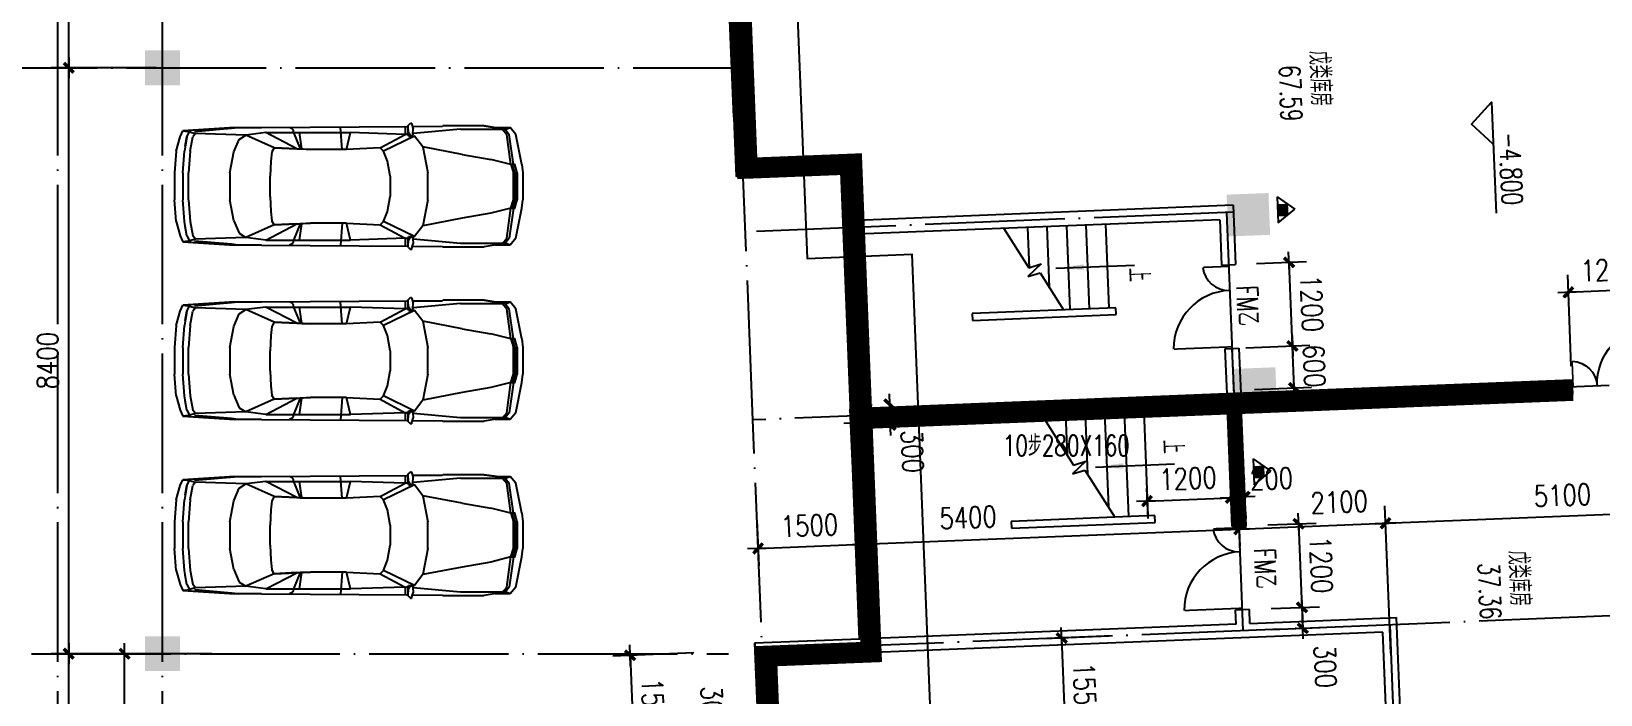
# Model space of a CAD drawing. Extents: x 634182 to 802382, y -1101880 to -864080.
# Drawn here: x 766182 to 788672, y -985053 to -975545 of the extents above; entities that cross this region are included whole.
import ezdxf
from ezdxf.enums import TextEntityAlignment as Align

# ---------------------------------------------------------------- set-up
doc = ezdxf.new("R2010")
doc.units = 0
doc.header["$LTSCALE"] = 1000
doc.header["$MEASUREMENT"] = 0
doc.linetypes.add('DOTE', pattern=[2.42, 2, -0.2, 0.02, -0.2])
doc.layers.get('0').update_dxf_attribs({"linetype": 'CONTINUOUS'})
doc.layers.get('DEFPOINTS').update_dxf_attribs({"linetype": 'CONTINUOUS'})
for name, color, linetype in [('AXIS', 3, 'CONTINUOUS'), ('COLUMN', 7, 'CONTINUOUS'), ('DIM', 3, 'CONTINUOUS'), ('DOTE', 1, 'DOTE'), ('LU', 4, 'CONTINUOUS'), ('PUB_DIM', 3, 'CONTINUOUS'), ('PUB_TEXT', 7, 'CONTINUOUS'), ('STAIR', 2, 'CONTINUOUS'), ('WALL', 191, 'CONTINUOUS'), ('WINDOW', 2, 'CONTINUOUS'), ('剪力墙', 131, 'CONTINUOUS'), ('防火分區线', 2, 'CONTINUOUS')]:
    doc.layers.add(name, color=color, linetype=linetype)
doc.styles.add('_Z', font='romans', dxfattribs={"width": 0.7, "bigfont": 'Z'})
doc.styles.add('DIM_FONT', font='simplex.shx', dxfattribs={"width": 0.8})
doc.styles.add('Z', font='romans', dxfattribs={"width": 0.8, "bigfont": 'z'})
doc.dimstyles.new('DIMA', dxfattribs={"dimtxt": 300, "dimasz": 1, "dimexe": 250, "dimexo": 300, "dimgap": 150, "dimtad": 1, "dimdec": 0, "dimzin": 0, "dimdsep": 46, "dimtxsty": 'DIM_FONT', "dimblk": '_DIMX', "dimblk1": '_DIMX', "dimblk2": '_DIMX', "dimcen": 2.5, "dimse1": 1, "dimclrt": 7, "dimadec": 0, "dimazin": 0, "dimtfac": 1, "dimtdec": 0, "dimtix": 1, "dimtmove": 2, "dimatfit": 3, "dimldrblk": '_DIMX', "dimfxl": 0, "dimtolj": 1, "dimtzin": 0, "dimarcsym": 0})
doc.dimstyles.new('DIMN', dxfattribs={"dimtxt": 300, "dimasz": 1, "dimexe": 250, "dimexo": 300, "dimgap": 150, "dimtad": 1, "dimdec": 0, "dimzin": 0, "dimdsep": 46, "dimtxsty": 'DIM_FONT', "dimblk": '_DIMX', "dimblk1": '_DIMX', "dimblk2": '_DIMX', "dimcen": 2.5, "dimclrt": 7, "dimadec": 0, "dimazin": 0, "dimtfac": 1, "dimtdec": 0, "dimtix": 1, "dimtmove": 2, "dimatfit": 3, "dimldrblk": '_DIMX', "dimfxl": 0, "dimtolj": 1, "dimtzin": 0, "dimarcsym": 0})

# ---------------------------------------------------------------- blocks, each defined once
blk = doc.blocks.new('_FZH')
blk.add_solid([(-0.5, -0.5), (0.5, -0.5), (-0.5, 0.5), (0.5, 0.5)])
blk = doc.blocks.new('M_F27')
for p, q in [((-2489, 522), (-2426, 736)), ((-2426, 736), (-2389, 824)), ((-2389, 824), (-1610, 874)), ((-2389, 824), (-1560, 874)), ((-2264, 812), (-2389, 824)), ((-2326, 736), (-2364, 522)), ((-2326, 736), (-2351, 596)), ((-2326, 736), (-2288, 811)), ((-2200, 786), (-2288, 811)), ((-2276, 522), (-2238, 736)), ((-2200, 786), (-2238, 736)), ((-1560, 874), (-2212, 815)), ((-2208, 815), (-2211, 814)), ((-1660, 862), (-2208, 815)), ((-1446, 761), (-2200, 786)), ((-1560, 874), (-1660, 862)), ((-1617, 869), (-1620, 866)), ((-1208, 874), (-1610, 874)), ((-1547, 698), (-1446, 761)), ((-1145, 799), (-1446, 761)), ((-1019, 572), (-1446, 761)), ((-1208, 874), (980, 889)), ((-1145, 799), (-682, 557)), ((-1145, 799), (124, 799)), ((-743, 849), (-793, 874)), ((-730, 799), (-743, 849)), ((-630, 555), (-730, 799)), ((-642, 799), (-605, 554)), ((-2, 547), (-27, 877)), ((124, 799), (61, 547)), ((941, 773), (124, 799)), ((564, 572), (941, 773)), ((1079, 748), (614, 522)), ((941, 773), (941, 874)), ((983, 777), (941, 773)), ((941, 773), (987, 765)), ((980, 902), (995, 790)), ((980, 790), (980, 898)), ((995, 790), (980, 790)), ((980, 790), (992, 746)), ((984, 905), (1020, 939)), ((992, 746), (1021, 747)), ((995, 790), (1022, 746)), ((1022, 748), (995, 790)), ((1021, 747), (1022, 748)), ((1053, 768), (1022, 746)), ((1036, 935), (1062, 857)), ((1036, 756), (1079, 748)), ((1051, 889), (1497, 893)), ((1057, 776), (1062, 857)), ((1770, 849), (1058, 784)), ((1204, 585), (1079, 748)), ((1506, 899), (2121, 899)), ((2461, 849), (1770, 849)), ((2272, 876), (2121, 899)), ((2272, 876), (2272, 874)), ((2437, 851), (2272, 876)), ((2511, 874), (2287, 874)), ((2398, 849), (2461, 773)), ((2437, 850), (2433, 851)), ((2498, 773), (2436, 849)), ((2511, 874), (2450, 850)), ((2461, 773), (2523, 321)), ((2561, 321), (2498, 773)), ((2599, 773), (2511, 874)), ((2599, 773), (2687, 321)), ((-2489, 522), (-2514, 196)), ((-2364, 522), (-2389, 196)), ((-2351, 594), (-2351, 596)), ((-2301, 196), (-2276, 522)), ((-1622, 510), (-1685, 196)), ((-1622, 510), (-1547, 698)), ((-1070, 371), (-1057, 510)), ((-1019, 572), (-1057, 510)), ((-680, 556), (-1019, 572)), ((-1019, 572), (-479, 547)), ((-680, 556), (-630, 555)), ((-605, 554), (-630, 555)), ((-479, 547), (-605, 554)), ((61, 547), (-479, 547)), ((61, 547), (564, 572)), ((564, 572), (614, 522)), ((614, 522), (677, 371)), ((1795, 472), (1204, 585)), ((1280, 196), (1204, 585)), ((2222, 397), (1795, 472)), ((-1082, 145), (-1070, 371)), ((677, 371), (714, 145)), ((2523, 321), (2222, 397)), ((2523, 321), (2586, 321)), ((2523, 321), (2561, 196)), ((2580, 196), (2542, 321)), ((2611, 196), (2574, 321)), ((2580, 321), (2618, 196)), ((2687, 321), (2699, 196)), ((-2514, -206), (-2514, 196)), ((-2389, -206), (-2389, 196)), ((-2301, 196), (-2301, -206)), ((-1685, -206), (-1685, 196)), ((-1082, 145), (-1082, -156)), ((714, -156), (714, 145)), ((1280, 196), (1280, -206)), ((2561, 196), (2561, -206)), ((2580, 196), (2580, -206)), ((2611, 196), (2611, -206)), ((2618, -206), (2618, 196)), ((2699, -206), (2699, 196)), ((-2489, -533), (-2514, -206)), ((-2389, -206), (-2364, -533)), ((-2276, -533), (-2301, -206)), ((-1685, -206), (-1622, -520)), ((-1070, -382), (-1082, -156)), ((714, -156), (677, -382)), ((1204, -596), (1280, -206)), ((2523, -332), (2561, -206)), ((2580, -206), (2542, -332)), ((2618, -6), (2561, -6)), ((2574, -332), (2611, -206)), ((2618, -206), (2580, -332)), ((2687, -332), (2699, -206)), ((-1057, -520), (-1070, -382)), ((677, -382), (614, -533)), ((1795, -483), (2222, -407)), ((2523, -332), (2222, -407)), ((2523, -332), (2461, -784)), ((2561, -332), (2498, -784)), ((2586, -332), (2523, -332)), ((2687, -332), (2599, -784)), ((-2489, -533), (-2426, -747)), ((-2326, -747), (-2364, -533)), ((-2351, -607), (-2351, -605)), ((-2351, -607), (-2326, -747)), ((-2276, -533), (-2238, -747)), ((-1622, -520), (-1547, -709)), ((-1019, -583), (-1446, -772)), ((-682, -568), (-1145, -809)), ((-1019, -583), (-1057, -520)), ((-479, -558), (-1019, -583)), ((-1019, -583), (-680, -567)), ((-730, -809), (-630, -566)), ((-680, -567), (-682, -568)), ((-680, -567), (-630, -566)), ((-605, -565), (-642, -809)), ((-630, -566), (-605, -565)), ((-605, -565), (-479, -558)), ((61, -558), (-479, -558)), ((-2, -558), (-27, -884)), ((61, -558), (124, -809)), ((564, -583), (61, -558)), ((614, -533), (564, -583)), ((564, -583), (941, -784)), ((1079, -759), (614, -533)), ((1204, -596), (1079, -759)), ((1795, -483), (1204, -596)), ((-2426, -747), (-2389, -835)), ((-2389, -835), (-2264, -823)), ((-1560, -885), (-2389, -835)), ((-1610, -885), (-2389, -835)), ((-2326, -747), (-2288, -822)), ((-2288, -822), (-2200, -797)), ((-2200, -797), (-2238, -747)), ((-2212, -826), (-1560, -885)), ((-2208, -826), (-2211, -825)), ((-1660, -872), (-2208, -826)), ((-1446, -772), (-2200, -797)), ((-1560, -885), (-1660, -872)), ((-1621, -877), (-1617, -880)), ((-1610, -885), (-1208, -885)), ((-1547, -709), (-1446, -772)), ((-1145, -809), (-1446, -772)), ((-1208, -885), (980, -900)), ((-1145, -809), (124, -809)), ((-743, -860), (-793, -885)), ((-743, -860), (-730, -809)), ((941, -784), (124, -809)), ((987, -776), (941, -784)), ((983, -788), (941, -784)), ((941, -885), (941, -784)), ((992, -757), (980, -800)), ((995, -800), (980, -800)), ((995, -800), (980, -913)), ((980, -909), (980, -800)), ((984, -916), (1020, -950)), ((992, -757), (1021, -758)), ((995, -800), (1022, -757)), ((1022, -758), (995, -800)), ((1021, -758), (1022, -758)), ((1022, -757), (1053, -779)), ((1036, -767), (1079, -759)), ((1036, -946), (1062, -867)), ((1051, -901), (1497, -904)), ((1057, -787), (1062, -867)), ((1770, -860), (1058, -795)), ((2121, -910), (1506, -910)), ((1770, -860), (2461, -860)), ((2121, -910), (2272, -887)), ((2270, -887), (2121, -910)), ((2437, -861), (2272, -887)), ((2272, -885), (2272, -887)), ((2285, -885), (2511, -885)), ((2398, -860), (2461, -784)), ((2436, -860), (2498, -784)), ((2437, -861), (2436, -860)), ((2450, -861), (2511, -885)), ((2599, -784), (2511, -885))]:
    blk.add_line(p, q)
for centre, start, end in [((1027, 932), 18.1573, 132.965), ((990, 898), 132.965, 179.7454), ((1047, 776), 305.1542, 356.8636), ((990, -909), 180.2546, 227.035), ((1047, -787), 3.1798, 54.8458), ((1027, -942), 227.035, 341.8427)]:
    blk.add_arc(centre, 10, start, end)
at = {"width": 0.8, "flags": 9}
for tag in ['XSIZE', 'YSIZE']:
    blk.add_attdef(tag, (0, 0), '', height=0.5, dxfattribs=at)
blk = doc.blocks.new('_DIMX')
blk.add_line((-150, 0), (150, 0))
at = {"const_width": 50}
blk.add_lwpolyline([(-70, -70), (70, 70)], dxfattribs=at)
blk = doc.blocks.new('_A2AKO')
at = {"const_width": 0.02}
for points in [[(-0.481, -0.001), (-0.481, -0.308)], [(0.481, 0.001), (0.481, -0.691)]]:
    blk.add_lwpolyline(points, dxfattribs=at)
for centre, radius, start, end in [((-0.501, -0.003), 0.307, 274.2492, 0.2101), ((0.505, 0.002), 0.699, 180.2762, 268.0603)]:
    blk.add_arc(centre, radius, start, end)
blk = doc.blocks.new('_ARROW')
blk.add_solid([(0, 0), (-1, 0.1), (-1, -0.1)])
blk = doc.blocks.new('*D283')
at = {"color": 0, "linetype": 'ByBlock'}
for p, q in [((781622, -984214), (780699, -984251)), ((781011, -985788), (780949, -984242)), ((781684, -985762), (780761, -985799))]:
    blk.add_line(p, q, dxfattribs=at)
at = {"layer": 'DEFPOINTS', "color": 0, "linetype": 'ByBlock'}
for p in [(780949, -984241), (781922, -984202), (781984, -985750)]:
    blk.add_point(p, dxfattribs=at)
at = {"color": 0, "linetype": 'ByBlock'}
for p, rotation in [((780949, -984241), 92.3000000000001), ((781011, -985789), 272.3000000000001)]:
    blk.add_blockref('_DIMX', p, dxfattribs=dict(at, rotation=rotation))
at = {"color": 7, "linetype": 'ByBlock', "insert": (781280, -985003), "char_height": 300, "attachment_point": 5, "rotation": 272.3, "style": 'DIM_FONT'}
blk.add_mtext('\\A1;1550', dxfattribs=at)
blk = doc.blocks.new('*D349')
at = {"color": 0, "linetype": 'ByBlock'}
for p, q in [((783588, -980081), (784505, -980045)), ((784255, -980054), (784255, -980053)), ((784279, -980654), (784255, -980055)), ((783712, -980677), (784529, -980644)), ((784279, -980655), (784279, -980656))]:
    blk.add_line(p, q, dxfattribs=at)
at = {"layer": 'DEFPOINTS', "color": 0, "linetype": 'ByBlock'}
for p in [(784255, -980055), (783288, -980093), (783412, -980689)]:
    blk.add_point(p, dxfattribs=at)
at = {"color": 0, "linetype": 'ByBlock'}
for p, rotation in [((784255, -980055), 272.3000000000001), ((784279, -980654), 92.3000000000001)]:
    blk.add_blockref('_DIMX', p, dxfattribs=dict(at, rotation=rotation))
at = {"color": 7, "linetype": 'ByBlock', "insert": (784567, -980342), "char_height": 300, "attachment_point": 5, "rotation": 272.3, "style": 'DIM_FONT'}
blk.add_mtext('\\A1;600', dxfattribs=at)
blk = doc.blocks.new('*D350')
at = {"color": 0, "linetype": 'ByBlock'}
for p, q in [((783739, -978874), (784457, -978846)), ((784255, -980054), (784207, -978857)), ((783588, -980081), (784505, -980045))]:
    blk.add_line(p, q, dxfattribs=at)
at = {"layer": 'DEFPOINTS', "color": 0, "linetype": 'ByBlock'}
for p in [(783440, -978886), (784207, -978856), (783288, -980093)]:
    blk.add_point(p, dxfattribs=at)
at = {"color": 0, "linetype": 'ByBlock'}
for p, rotation in [((784207, -978856), 92.3000000000001), ((784255, -980055), 272.3000000000001)]:
    blk.add_blockref('_DIMX', p, dxfattribs=dict(at, rotation=rotation))
at = {"color": 7, "linetype": 'ByBlock', "insert": (784531, -979443), "char_height": 300, "attachment_point": 5, "rotation": 272.3, "style": 'DIM_FONT'}
blk.add_mtext('\\A1;1200', dxfattribs=at)
blk = doc.blocks.new('*D366')
at = {"color": 0, "linetype": 'ByBlock'}
for p, q in [((788252, -980344), (788200, -979036)), ((789451, -980296), (789399, -978988)), ((789408, -979238), (788211, -979286))]:
    blk.add_line(p, q, dxfattribs=at)
at = {"layer": 'DEFPOINTS', "color": 0, "linetype": 'ByBlock'}
for p in [(788210, -979286), (788264, -980644), (789463, -980596)]:
    blk.add_point(p, dxfattribs=at)
at = {"color": 0, "linetype": 'ByBlock'}
for p, rotation in [((788210, -979286), 182.3), ((789409, -979238), 2.30000000000004)]:
    blk.add_blockref('_DIMX', p, dxfattribs=dict(at, rotation=rotation))
at = {"color": 7, "linetype": 'ByBlock', "insert": (788797, -978962), "char_height": 300, "attachment_point": 5, "rotation": 2.3, "style": 'DIM_FONT'}
blk.add_mtext('\\A1;1200', dxfattribs=at)
blk = doc.blocks.new('*D425')
at = {"color": 0, "linetype": 'ByBlock'}
for p, q in [((778181, -980901), (778231, -980899)), ((778480, -980888), (778480, -980887)), ((778480, -980889), (778493, -981189)), ((778480, -980889), (778493, -981189)), ((778193, -981201), (778243, -981199)), ((778493, -981190), (778493, -981191))]:
    blk.add_line(p, q, dxfattribs=at)
at = {"layer": 'DEFPOINTS', "color": 0, "linetype": 'ByBlock'}
for p in [(778480, -980889), (778493, -981189), (778493, -981189)]:
    blk.add_point(p, dxfattribs=at)
at = {"color": 0, "linetype": 'ByBlock'}
for p, rotation in [((778480, -980889), 272.3000000000001), ((778493, -981189), 92.3000000000001)]:
    blk.add_blockref('_DIMX', p, dxfattribs=dict(at, rotation=rotation))
at = {"color": 7, "linetype": 'ByBlock', "insert": (778808, -981566), "char_height": 300, "attachment_point": 5, "rotation": 272.3, "style": 'DIM_FONT'}
blk.add_mtext('\\A1;300', dxfattribs=at)
blk = doc.blocks.new('*D426')
at = {"color": 0, "linetype": 'ByBlock'}
for p, q in [((783361, -981927), (783363, -981977)), ((783560, -981919), (783562, -981969)), ((783372, -982226), (783371, -982226)), ((783373, -982226), (783572, -982218)), ((783373, -982226), (783572, -982218)), ((783573, -982218), (783574, -982218))]:
    blk.add_line(p, q, dxfattribs=at)
at = {"layer": 'DEFPOINTS', "color": 0, "linetype": 'ByBlock'}
for p in [(783373, -982226), (783572, -982218), (783572, -982218)]:
    blk.add_point(p, dxfattribs=at)
at = {"color": 0, "linetype": 'ByBlock'}
for p, rotation in [((783373, -982226), 2.30000000000004), ((783572, -982218), 182.3)]:
    blk.add_blockref('_DIMX', p, dxfattribs=dict(at, rotation=rotation))
at = {"color": 7, "linetype": 'ByBlock', "insert": (783955, -981958), "char_height": 300, "attachment_point": 5, "rotation": 2.3, "style": 'DIM_FONT'}
blk.add_mtext('\\A1;200', dxfattribs=at)
blk = doc.blocks.new('A$C369A06F2')
at = {"layer": 'PUB_DIM'}
for p, q in [((0, 0), (186, 248)), ((373, 0), (186, 248)), ((0, 0), (373, 0)), ((103, 138), (270, 138)), ((270, 138), (270, 0))]:
    blk.add_line(p, q, dxfattribs=at)
blk.add_solid([(103, 138), (270, 138), (103, 0), (270, 0)], dxfattribs=at)
blk = doc.blocks.new('A$C11027EB3')
at = {"layer": 'WALL'}
blk.add_blockref('A$C369A06F2', (0, 0, 569), dxfattribs=at)
blk = doc.blocks.new('M_A17ORW')
at = {"const_width": 0.02}
for points in [[(-0.481, -0.001), (-0.481, -0.308)], [(0.481, 0.001), (0.481, -0.691)]]:
    blk.add_lwpolyline(points, dxfattribs=at)
for centre, radius, start, end in [((-0.501, -0.003), 0.307, 274.2492, 0.2101), ((0.505, 0.002), 0.699, 180.2762, 268.0603)]:
    blk.add_arc(centre, radius, start, end)
blk = doc.blocks.new('*D1584')
at = {"color": 0, "linetype": 'ByBlock'}
for p, q in [((783950, -983820), (784641, -983792)), ((784391, -983801), (784391, -983800)), ((784392, -983802), (784404, -984102)), ((784392, -983802), (784404, -984102)), ((783962, -984120), (784653, -984092)), ((784404, -984103), (784404, -984104))]:
    blk.add_line(p, q, dxfattribs=at)
at = {"layer": 'DEFPOINTS', "color": 0, "linetype": 'ByBlock'}
for p in [(783650, -983832), (783662, -984132), (784404, -984102)]:
    blk.add_point(p, dxfattribs=at)
at = {"color": 0, "linetype": 'ByBlock'}
for p, rotation in [((784392, -983802), 272.3000000000095), ((784404, -984102), 92.30000000000948)]:
    blk.add_blockref('_DIMX', p, dxfattribs=dict(at, rotation=rotation))
at = {"color": 7, "linetype": 'ByBlock', "insert": (784726, -984650), "char_height": 300, "attachment_point": 5, "rotation": 272.3, "style": 'DIM_FONT'}
blk.add_mtext('\\A1;300', dxfattribs=at)
blk = doc.blocks.new('*D1734')
at = {"color": 0, "linetype": 'ByBlock'}
for p, q in [((776227, -985631), (775506, -985659)), ((775756, -985648), (775756, -985647)), ((775756, -985649), (775768, -985949)), ((775756, -985649), (775768, -985949)), ((776239, -985931), (775518, -985959)), ((775768, -985950), (775768, -985951))]:
    blk.add_line(p, q, dxfattribs=at)
at = {"layer": 'DEFPOINTS', "color": 0, "linetype": 'ByBlock'}
for p in [(776527, -985619), (776538, -985919), (775768, -985949)]:
    blk.add_point(p, dxfattribs=at)
at = {"color": 0, "linetype": 'ByBlock'}
for p, rotation in [((775756, -985649), 272.2300000000133), ((775768, -985949), 92.23000000001323)]:
    blk.add_blockref('_DIMX', p, dxfattribs=dict(at, rotation=rotation))
at = {"color": 7, "linetype": 'ByBlock', "insert": (775939, -985236), "char_height": 300, "attachment_point": 5, "rotation": 272.23, "style": 'DIM_FONT'}
blk.add_mtext('\\A1;300', dxfattribs=at)

msp = doc.modelspace()

# ---------------------------------------------------------------- hatches: boundary and pattern name
at = {"layer": '剪力墙'}
h = msp.add_hatch(color=256, dxfattribs=at)
h.paths.add_polyline_path([(783927.663, -978261.497), (783911.852, -977861.81), (783612.086, -977873.669), (783627.897, -978273.356)])
h.paths.add_polyline_path([(783931.616, -978361.419), (783927.665, -978261.541), (783627.899, -978273.4), (783631.85, -978373.278)])
h.paths.add_polyline_path([(783935.569, -978461.341), (783931.618, -978361.481), (783332.095, -978385.198), (783336.045, -978485.058)])
h.paths.add_polyline_path([(783631.85, -978373.278), (783627.899, -978273.4), (783328.141, -978285.258), (783332.093, -978385.136)])
h.paths.add_polyline_path([(783627.897, -978273.356), (783612.086, -977873.669), (783412.237, -977881.575), (783428.048, -978281.262)])
h.paths.add_polyline_path([(783428.048, -978281.262), (783412.237, -977881.575), (783312.328, -977885.527), (783328.14, -978285.214)])
h = msp.add_hatch(color=256, dxfattribs=at)
h.paths.add_polyline_path([(784026.485, -980759.543), (784010.673, -980359.856), (783710.908, -980371.715), (783726.719, -980771.402)])
h.paths.add_polyline_path([(784030.438, -980859.465), (784026.487, -980759.587), (783726.721, -980771.446), (783730.672, -980871.324)])
h.paths.add_polyline_path([(784034.391, -980959.387), (784030.44, -980859.527), (783430.917, -980883.244), (783434.867, -980983.104)])
h.paths.add_polyline_path([(783730.672, -980871.324), (783726.721, -980771.446), (783426.963, -980783.304), (783430.915, -980883.182)])
h.paths.add_polyline_path([(783726.719, -980771.402), (783710.908, -980371.715), (783511.058, -980379.621), (783526.87, -980779.308)])
h.paths.add_polyline_path([(783526.87, -980779.308), (783511.058, -980379.621), (783411.15, -980383.573), (783426.962, -980783.26)])

# ---------------------------------------------------------------- linework, layer by layer
at = {"layer": 'DOTE'}
for p, q in [((766562.048, -1028142.427), (766562.048, -902577.649)), ((768062.048, -1028142.427), (768062.048, -902577.649)), ((776523.625, -981115.762), (775596.58, -958034.372)), ((670747.258, -976066.093), (776320.809, -976066.093)), ((777877.942, -977458.465), (776379.15, -977518.662)), ((777877.942, -977458.465), (778022.416, -981055.565)), ((783309.724, -978141.039), (783418.079, -980838.852)), ((783550.513, -984136.164), (783418.079, -980838.835)), ((739562.048, -984466.093), (776175.251, -984466.093))]:
    msp.add_line(p, q, dxfattribs=at)
at = {"layer": 'DOTE', "linetype": 'DOTE'}
for p, q in [((783409.644, -978137.026), (776415.269, -978417.953)), ((783387.967, -980089.457), (783418.066, -980838.853)), ((796050.622, -980331.479), (776523.624, -981115.748)), ((777125.612, -996103.656), (776523.636, -981115.755)), ((778022.427, -981055.542), (778154.862, -984352.884)), ((796183.066, -983628.782), (776656.07, -984413.077)), ((785648.819, -984051.887), (785763.195, -986899.604))]:
    msp.add_line(p, q, dxfattribs=at)
at = {"layer": 'PUB_DIM'}
for points in [[(787133.724, -977160.45), (786821.927, -976872.731), (787109.645, -976560.933), (787173.455, -978149.652)], [(780863.061, -978939.872), (781993.97, -978894.45)], [(781433.417, -981790.558), (782564.326, -981745.136)]]:
    msp.add_lwpolyline(points, dxfattribs=at)
at = {"layer": 'STAIR'}
for p, q in [((780119.313, -978369.265), (780475.166, -978932.167)), ((780654.03, -978878.247), (780460.98, -979059.442)), ((780475.166, -978932.167), (780654.03, -978878.247)), ((780460.98, -979059.442), (780639.845, -979005.521)), ((780639.845, -979005.521), (780975.105, -979535.851)), ((780667.055, -981049.524), (781117.484, -981762.032)), ((781296.349, -981708.111), (781103.298, -981889.306)), ((781103.298, -981889.306), (781282.163, -981835.386)), ((781117.484, -981762.032), (781296.349, -981708.111)), ((781282.163, -981835.386), (781707.97, -982508.945))]:
    msp.add_line(p, q, dxfattribs=at)
at = {"layer": 'WALL'}
for p, q in [((776249.132, -976773.279), (776068.539, -972276.904)), ((776366.701, -974716.908), (776475.056, -977414.729)), ((776448.971, -976765.253), (776249.132, -976773.279)), ((776249.132, -976773.279), (776283.244, -977622.594)), ((776475.056, -977414.729), (777973.848, -977354.531)), ((777973.848, -977354.531), (778013.98, -978353.726)), ((776283.244, -977622.594), (777782.036, -977562.396)), ((777782.036, -977562.396), (777886.378, -980160.302)), ((783405.617, -978037.112), (778009.967, -978253.823)), ((783405.617, -978037.112), (783439.729, -978886.418)), ((783213.805, -978244.977), (778017.994, -978453.662)), ((783213.805, -978244.977), (783239.89, -978894.445)), ((778013.98, -978353.726), (777814.141, -978361.752)), ((778017.994, -978453.662), (778118.322, -980951.631)), ((783239.89, -978894.445), (783439.729, -978886.418)), ((781723.466, -979505.794), (779665.125, -979588.466)), ((779665.125, -979588.466), (779669.138, -979688.385)), ((779669.138, -979688.385), (781727.479, -979605.713)), ((781727.479, -979605.713), (781723.466, -979505.794)), ((783288.048, -980093.478), (783487.887, -980085.452)), ((783487.887, -980085.452), (783513.972, -980734.919)), ((778086.217, -980152.276), (777886.378, -980160.302)), ((777886.378, -980160.302), (777926.511, -981159.533)), ((783288.048, -980093.478), (783314.133, -980742.946)), ((788267.791, -980744.184), (777826.592, -981163.546)), ((783314.133, -980742.946), (778118.322, -980951.631)), ((788259.763, -980544.309), (783314.133, -980742.946)), ((784421.262, -980898.677), (784413.234, -980698.801)), ((788259.763, -980544.309), (788267.791, -980744.184)), ((777952.608, -981809.011), (777918.498, -980959.742)), ((782514.789, -980775.051), (782522.814, -980974.847)), ((783390.387, -982641.497), (783322.164, -980942.883)), ((783590.226, -982633.47), (783522.003, -980934.857)), ((778126.362, -981151.511), (778258.797, -984448.853)), ((778152.447, -981800.985), (777952.608, -981809.011)), ((778050.931, -984257.04), (777952.608, -981809.011)), ((782283.248, -982485.84), (780224.908, -982568.511)), ((782287.262, -982585.759), (782283.248, -982485.84)), ((783582.2, -982433.631), (783582.2, -982433.631)), ((783582.2, -982433.631), (783586.213, -982533.551)), ((780224.908, -982568.511), (780228.921, -982668.431)), ((780228.921, -982668.431), (782287.262, -982585.759)), ((778224.685, -983599.535), (778024.846, -983607.561)), ((778024.847, -983607.583), (778224.685, -983599.557)), ((783446.572, -984040.369), (783438.545, -983840.53)), ((783646.41, -984032.342), (783638.384, -983832.504)), ((783446.572, -984040.369), (778250.761, -984249.054)), ((783646.41, -984032.342), (785744.73, -983948.065)), ((785806.932, -985496.774), (785744.73, -983948.065)), ((778050.931, -984257.04), (776552.14, -984317.238)), ((776616.351, -985915.952), (776552.14, -984317.238)), ((785552.917, -984155.93), (778258.787, -984448.893)), ((785623.146, -985904.478), (785552.917, -984155.93)), ((778258.797, -984448.853), (776760.005, -984509.051)), ((776760.005, -984509.039), (776816.19, -985907.925)), ((778458.613, -984440.887), (778458.625, -984440.887))]:
    msp.add_line(p, q, dxfattribs=at)
at = {"layer": 'WALL', "ltscale": 1500}
for p, q in [((783590.226, -982633.47), (783390.387, -982641.497)), ((783638.384, -983832.504), (783438.545, -983840.53))]:
    msp.add_line(p, q, dxfattribs=at)
at = {"layer": 'WINDOW'}
for p, q in [((780456.291, -978355.73), (780479.733, -978939.392)), ((780736.065, -978344.493), (780770.944, -979212.9)), ((781015.84, -978333.256), (781063.997, -979532.281)), ((781295.614, -978322.019), (781343.772, -979521.044)), ((781295.614, -978322.019), (781343.772, -979521.044)), ((781575.388, -978310.783), (781623.546, -979509.807)), ((781004.033, -981035.989), (781027.475, -981619.651)), ((781283.807, -981024.752), (781318.686, -981893.159)), ((781563.582, -981013.515), (781617.923, -982366.505)), ((781843.356, -981002.279), (781903.554, -982501.09)), ((781843.356, -981002.279), (781903.554, -982501.09)), ((782123.13, -980991.042), (782183.329, -982489.853))]:
    msp.add_line(p, q, dxfattribs=at)
at = {"layer": '剪力墙'}
msp.add_lwpolyline([(776776.004, -985950.203, 300, 300, 0), (776718.688, -984501.355, 300, 300, 0), (778217.516, -984442.066, 300, 300, 0), (777940.815, -977447.558, 300, 300, 0), (776441.982, -977506.852, 300, 300, 0), (776236.427, -972310.915, 300, 300, 0)], format="xyseb", dxfattribs=at)
for points, const_width in [([(777935.213, -981100.653), (788277.118, -980691.508)], 300), ([(785629.187, -980796.219), (783430.915, -980883.182), (783502.059, -982681.776)], 200)]:
    msp.add_lwpolyline(points, dxfattribs=dict(at, const_width=const_width))
at = {"layer": '防火分區线'}
for points in [[(735212.048, -955216.093), (748762.048, -955216.093), (748762.048, -959366.093), (754962.048, -959366.093), (754962.048, -955216.093), (776884.515, -955216.093), (777268.349, -964772.708), (775769.557, -964832.906), (776283.244, -977622.594), (777782.036, -977562.396), (778050.931, -984257.04), (776552.14, -984317.238), (776897.273, -992910.312), (778396.065, -992850.114), (778652.908, -999244.944), (777154.105, -999305.142), (777628.742, -1011493.921), (778245.739, -1011471.134), (778856.584, -1027157.755)], [(736229.823, -956393.531), (749779.823, -956393.531), (749779.823, -960543.531), (755979.823, -960543.531), (755979.823, -956393.531), (777902.29, -956393.531), (778286.124, -965950.146), (776787.332, -966010.344), (777301.019, -978800.032), (778799.811, -978739.834), (779068.707, -985434.478), (777569.915, -985494.676), (777915.049, -994087.75), (779413.84, -994027.552), (779670.683, -1000422.382), (778171.88, -1000482.58), (778646.517, -1012671.359), (779263.514, -1012648.572), (779874.359, -1028335.193)]]:
    msp.add_lwpolyline(points, dxfattribs=at)

# ---------------------------------------------------------------- block references
at = {"layer": 'COLUMN', "xscale": 500, "yscale": 500, "zscale": 500}
for p in [(768062.048, -976066.093), (768062.048, -984466.093)]:
    msp.add_blockref('_FZH', p, dxfattribs=at)
at = {"layer": 'DIM', "rotation": 272.3000000000001}
for p in [(784034.905, -977918.205, -569.283), (783691.284, -981672.898, -569.283)]:
    msp.add_blockref('A$C11027EB3', p, dxfattribs=at)
at = {"layer": 'LU', "xscale": -0.95745, "yscale": 0.95745, "zscale": 0.95745, "rotation": 180}
for p in [(770639.068, -977771.307), (770639.068, -980271.307), (770639.068, -982771.307)]:
    msp.add_blockref('M_F27', p, dxfattribs=at)
at = {"layer": 'PUB_DIM', "xscale": 400, "yscale": 400, "zscale": 400}
for p, rotation in [((780865.347, -978939.78), 182.3), ((781433.417, -981790.558), 182.2999999998659)]:
    msp.add_blockref('_ARROW', p, dxfattribs=dict(at, rotation=rotation))
at = {"layer": 'WINDOW', "xscale": 1200, "zscale": 1200}
for p, yscale, rotation in [((783363.915, -979489.947), 1200, 272.3000000000001), ((788855.064, -980620.498), -1200, 2.30000000000001)]:
    msp.add_blockref('_A2AKO', p, dxfattribs=dict(at, yscale=yscale, rotation=rotation))
at = {"layer": 'WINDOW', "ltscale": 1500, "xscale": 1200, "yscale": 1200, "zscale": 1200, "rotation": 272.3}
msp.add_blockref('M_A17ORW', (783514.386, -983237), dxfattribs=at)

# ---------------------------------------------------------------- texts
at = {"style": '_Z', "width": 0.7}
for p in [(781898.622, -978937.782), (782388.316, -981403.109)]:
    msp.add_text('上', height=300, rotation=272.3, dxfattribs=at).set_placement(p)
at = {"layer": 'PUB_DIM', "style": 'DIM_FONT', "width": 0.7}
msp.add_text('-4.800', height=300, rotation=272.3, dxfattribs=at).set_placement((787386.915, -977511.701), align=Align.MIDDLE)
at = {"layer": 'PUB_TEXT', "style": 'Z', "width": 0.7}
for s, p in [('戊类库房', (784489.463, -975826.838)), ('FM乙', (783451.539, -979192.723)), ('FM乙', (783704.146, -982959.661)), ('戊类库房', (787342.847, -982992.835))]:
    msp.add_text(s, height=300, rotation=272.3, dxfattribs=at).set_placement(p)
for s, p in [('67.59', (784245.202, -976837.832)), ('37.36', (787097.322, -983972.375))]:
    msp.add_text(s, height=300, rotation=272.3, dxfattribs=at).set_placement(p, align=Align.MIDDLE_RIGHT)
msp.add_text('10步280X160', height=300, dxfattribs=at).set_placement((780104.599, -981631.4))

# ---------------------------------------------------------------- dimensions: what is measured, and where the dimension line sits
at = {"layer": 'AXIS'}
for base, p1, p2, angle, picture, middle in [((784207.089, -978855.598), (783288.048, -980093.478), (783439.729, -978886.418), 272.3, '*D350', (784530.926, -979443.075)), ((788209.608, -979285.863), (789463.196, -980596.011), (788264.164, -980644.209), 2.3, '*D366', (788797.085, -978962.025)), ((784255.247, -980054.631), (783412.046, -980688.965), (783288.048, -980093.478), 272.3, '*D349', (784567.045, -980342.342)), ((780949.019, -984240.666), (781984.042, -985750.34), (781921.838, -984201.593), 272.3, '*D283', (781279.879, -985002.999))]:
    dim = msp.add_linear_dim(base=base, p1=p1, p2=p2, angle=angle, dimstyle='DIMN', dxfattribs=at)
    dim.commit()
    dim.dimension.update_dxf_attribs({"geometry": picture, "text_midpoint": middle})
for base, p1, p2, angle, picture, middle in [((778492.519, -981188.842), (778480.48, -980889.083), (778492.519, -981188.842), 272.3, '*D425', (778807.909, -981565.997)), ((783572.458, -982218.31), (783372.619, -982226.336), (783572.458, -982218.31), 2.3, '*D426', (783955.04, -981958.094))]:
    dim = msp.add_linear_dim(base=base, p1=p1, p2=p2, angle=angle, dimstyle='DIMN', dxfattribs=at)
    dim.commit()
    dim.dimension.update_dxf_attribs({"geometry": picture, "text_midpoint": middle, "dimtype": 128})
for base, p1, p2, angle in [((790685.222, -982391.286), (785676.208, -984758.723), (790618.066, -980719.229, -409.083), 2.3), ((778095.373, -982896.946), (776568.091, -982247.784), (778066.882, -982187.587), 2.3), ((774823.052, -985987.978), (775977.124, -984440.347), (776237.163, -985931.181), 272.3)]:
    msp.add_linear_dim(base=base, p1=p1, p2=p2, angle=angle, dimstyle='DIMN', dxfattribs=at).render()
for base, p1, p2, location in [((783491.023, -982680.235), (778028.216, -981224.889), (783423.866, -981008.178), (779606.392, -982513.439)), ((785589.342, -982595.957), (783426.413, -981071.6), (785676.208, -984758.723), (784925.505, -982292.151))]:
    msp.add_linear_dim(base=base, p1=p1, p2=p2, angle=2.3, location=location, dimstyle='DIMN', dxfattribs=at).render()
at = {"layer": 'LU'}
for base, p1, p2, dimstyle in [((766717.402, -967666.093), (768270.173, -976066.093), (768270.173, -967666.093), 'DIMN'), ((766717.402, -976066.093), (768270.173, -984466.093), (768270.173, -976066.093), 'DIMN'), ((766717.402, -984466.093), (768270.173, -992866.093), (768270.173, -984466.093), 'DIMN'), ((767517.402, -984466.093), (769070.173, -988516.093), (769070.173, -984466.093), 'DIMA')]:
    msp.add_linear_dim(base=base, p1=p1, p2=p2, angle=90, dimstyle=dimstyle, dxfattribs=at).render()
at = {"layer": 'PUB_DIM', "ltscale": 1500}
for p1, p2, distance in [((782151.638, -981792.982), (783350.671, -981744.823), -485.612), ((783602.277, -982632.991), (783650.435, -983832.024), 741.694)]:
    msp.add_aligned_dim(p1=p1, p2=p2, distance=distance, dimstyle='DIMN', dxfattribs=at).render()
dim = msp.add_linear_dim(base=(784403.567, -984101.897), p1=(783650.435, -983832.024), p2=(783662.47, -984131.663), angle=272.3, dimstyle='DIMN', dxfattribs=at)
dim.commit()
dim.dimension.update_dxf_attribs({"geometry": '*D1584', "text_midpoint": (784725.822, -984649.977), "dimtype": 129})
at = {"layer": 'PUB_DIM'}
dim = msp.add_linear_dim(base=(775767.716, -985949.003), p1=(776526.717, -985619.22), p2=(776538.39, -985918.992), angle=272.23, dimstyle='DIMN', dxfattribs=at)
dim.commit()
dim.dimension.update_dxf_attribs({"geometry": '*D1734', "text_midpoint": (775939.441, -985236.441), "dimtype": 129})

doc.saveas('drawing.dxf')
